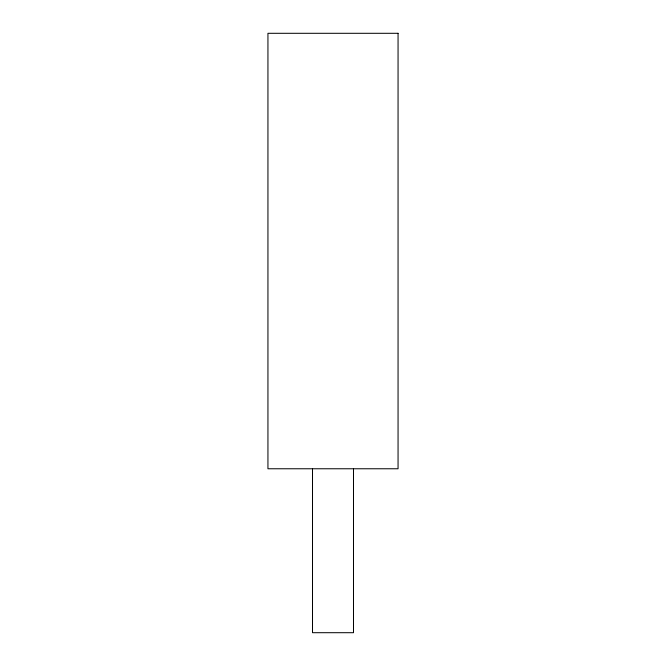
<?xml version="1.0" encoding="UTF-8"?>
<svg xmlns="http://www.w3.org/2000/svg" width="666" height="666" viewBox="0 0 666 666"><rect width="100%" height="100%" fill="white"/><g stroke="black" fill="none" stroke-linecap="round" stroke-linejoin="round"><path stroke-width="1" d="M353.496 468.764L353.496 632.7L312.504 632.7L312.504 468.764M398.06 33.3L267.94 33.3L267.94 468.764L398.06 468.764L398.06 33.3"/></g></svg>
